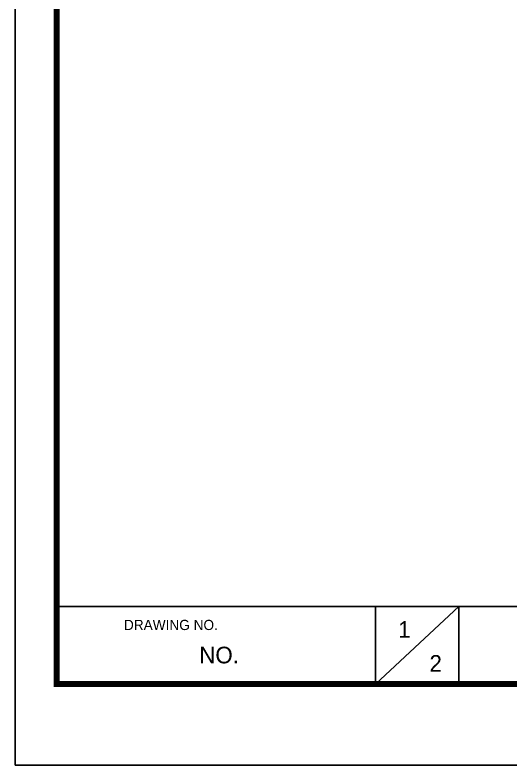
# Model space of a CAD drawing. Extents: x 16296671794 to 16296672922, y -37409618160 to -37409617334.
# Drawn here: x 16296671793.8 to 16296672010.3, y -37409618160.4 to -37409617832.6 of the extents above; entities that cross this region are included whole.
import ezdxf

# ---------------------------------------------------------------- set-up
doc = ezdxf.new("R2010")
doc.units = 0
doc.header["$LTSCALE"] = 10
doc.header["$MEASUREMENT"] = 0
doc.layers.get('0').update_dxf_attribs({"linetype": 'CONTINUOUS'})
doc.styles.add('Daelim Dimension', font='')
doc.styles.get('Daelim Dimension').set_extended_font_data('나눔고딕')

msp = doc.modelspace()

# ---------------------------------------------------------------- linework, layer by layer
at = {"color": 5}
msp.add_line((16296671811.89571, -37409618091.152237), (16296672720.48702, -37409618091.152237), dxfattribs=at)
at = {"color": 5, "ltscale": 40}
for p, q in [((16296671951.17025, -37409618091.152237), (16296671951.17025, -37409618125.153877)), ((16296671951.17025, -37409618091.152237), (16296671951.17025, -37409618125.153877)), ((16296671987.56045, -37409618091.152237), (16296671951.17025, -37409618125.153877)), ((16296671987.56045, -37409618091.152237), (16296671951.17025, -37409618125.153877)), ((16296671987.56045, -37409618091.152237), (16296671987.56045, -37409618125.153877)), ((16296671987.56045, -37409618091.152237), (16296671987.56045, -37409618125.153877))]:
    msp.add_line(p, q, dxfattribs=at)
at = {"ltscale": 0.5}
msp.add_lwpolyline([(16296671793.750851, -37409618160.428177), (16296672922.150869, -37409618160.428177), (16296672922.150869, -37409617333.628166), (16296671793.750851, -37409617333.628166)], close=True, dxfattribs=at)
at = {"color": 5, "linetype": 'ByBlock', "lineweight": 200, "const_width": 2.6}
msp.add_lwpolyline([(16296671811.89571, -37409618125.02533), (16296672903.89571, -37409618125.02533), (16296672903.89571, -37409617352.825333), (16296671811.89571, -37409617352.825333)], close=True, dxfattribs=at)

# ---------------------------------------------------------------- texts
at = {"color": 5, "ltscale": 40, "style": 'Daelim Dimension'}
msp.add_text('DRAWING NO.', height=4.45295286, dxfattribs=at).set_placement((16296671841.31542, -37409618101.439034))
at = {"attachment_point": 1, "style": 'Daelim Dimension'}
for s, insert, char_height, width in [('1', (16296671961.06789, -37409618097.526917), 7.287148, 10.17000497), ('NO.', (16296671874.197411, -37409618108.722054), 7.2871475, 45.7148375), ('2', (16296671974.74181, -37409618112.37999), 7.287148, 10.17000497)]:
    msp.add_mtext(s, dxfattribs=dict(at, insert=insert, char_height=char_height, width=width))

doc.saveas('drawing.dxf')
